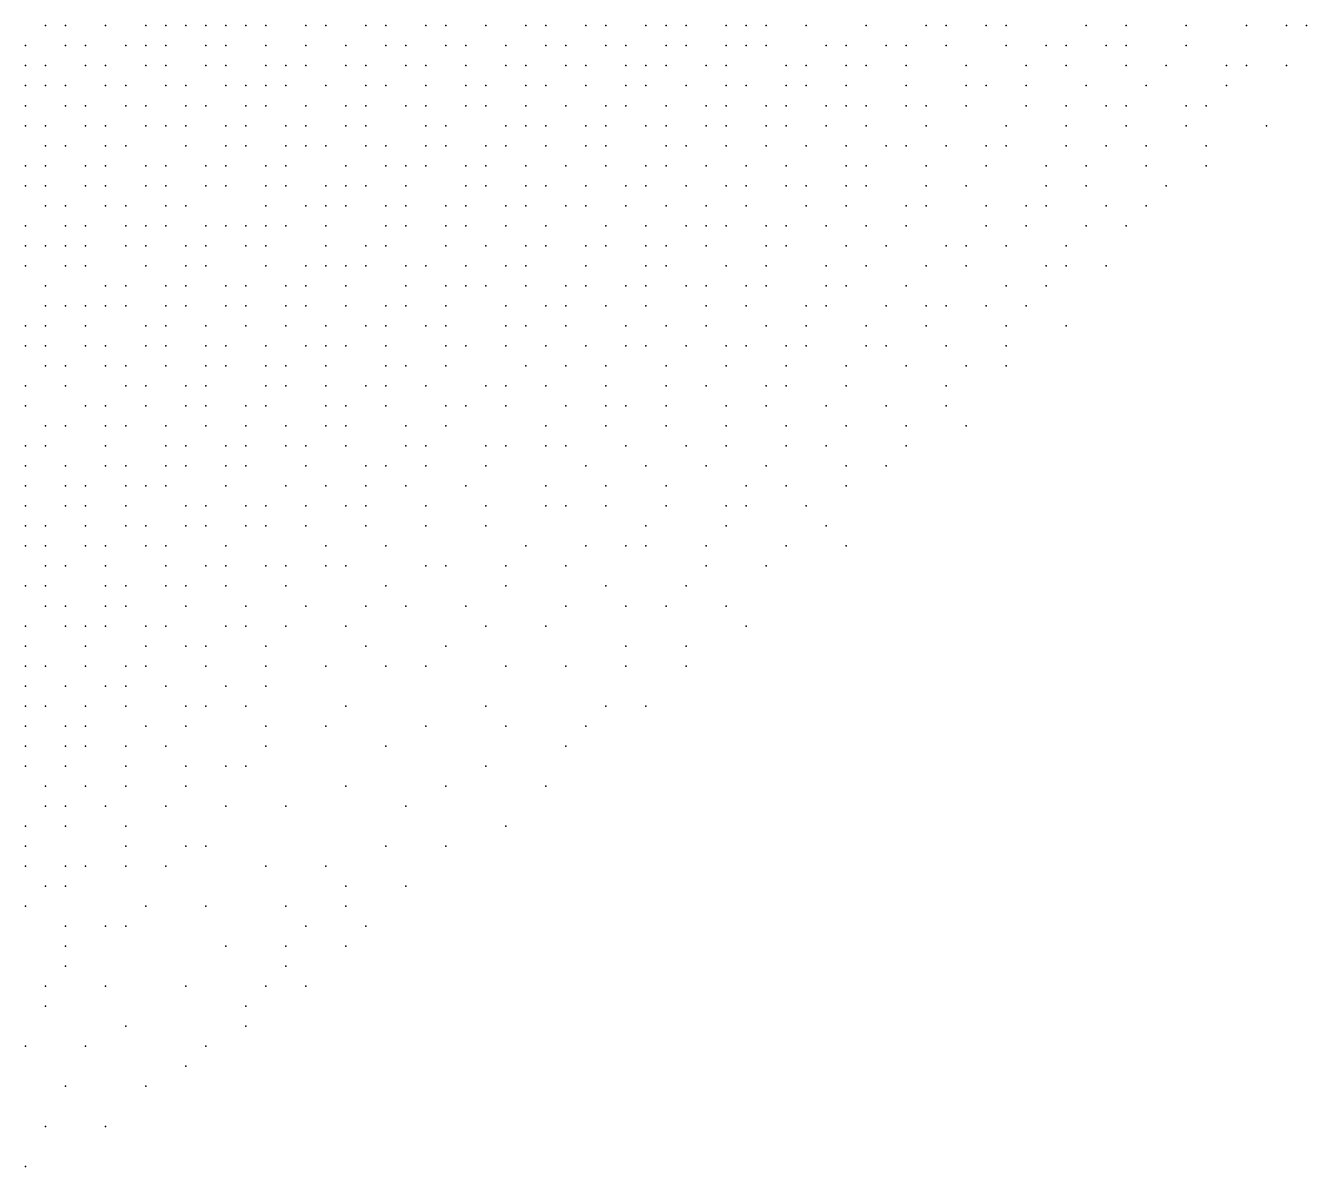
# Model space of a CAD drawing. Extents: x 429 to 793, y 817 to 1241.
# Drawn here: x 683.41 to 730.13, y 838.51 to 880.12 of the extents above; entities that cross this region are included whole.
import ezdxf

# ---------------------------------------------------------------- set-up
doc = ezdxf.new("R2010")
doc.units = 0

msp = doc.modelspace()

# ---------------------------------------------------------------- linework, layer by layer
for p in [(684.14, 880.12, 181.092), (684.87, 880.12, 181.05), (686.33, 880.12, 179.415), (687.79, 880.12, 177.79), (688.52, 880.12, 176.64), (689.25, 880.12, 175.94), (689.98, 880.12, 175.717), (690.71, 880.12, 174.795), (691.44, 880.12, 174.095), (692.17, 880.12, 172.835), (693.63, 880.12, 171.713), (694.36, 880.12, 170.67), (695.82, 880.12, 169.075), (696.55, 880.12, 168.518), (698.01, 880.12, 166.563), (698.74, 880.12, 165.662), (700.2, 880.12, 163.712), (701.66, 880.12, 162.105), (702.39, 880.12, 161.55), (703.85, 880.12, 159.443), (704.58, 880.12, 158.083), (706.04, 880.12, 155.837), (706.77, 880.12, 155.31), (707.5, 880.12, 154.49), (708.96, 880.12, 152.03), (709.69, 880.12, 151.2), (710.42, 880.12, 150.175), (711.88, 880.12, 147.12), (714.07, 880.12, 143.833), (716.26, 880.12, 139.285), (716.99, 880.12, 137.987), (718.45, 880.12, 135.49), (719.18, 880.12, 133.667), (722.1, 880.12, 126.793), (723.56, 880.12, 124.38), (725.75, 880.12, 118.78), (727.94, 880.12, 111.3), (729.4, 880.12, 104.777), (730.13, 880.12, 101.53), (683.41, 879.39, 181.725), (684.87, 879.39, 180.575), (685.6, 879.39, 179.52), (687.06, 879.39, 178.388), (687.79, 879.39, 177.283), (688.52, 879.39, 176.753), (689.98, 879.39, 175.24), (690.71, 879.39, 174.54), (692.17, 879.39, 172.918), (693.63, 879.39, 170.753), (695.09, 879.39, 169.633), (696.55, 879.39, 168.02), (697.28, 879.39, 166.955), (698.74, 879.39, 165.363), (699.47, 879.39, 164.468), (700.93, 879.39, 162.66), (702.39, 879.39, 160.88), (703.12, 879.39, 160.177), (704.58, 879.39, 157.42), (705.31, 879.39, 156.893), (706.77, 879.39, 154.627), (707.5, 879.39, 153.431), (708.96, 879.39, 151.723), (709.69, 879.39, 150.386), (710.42, 879.39, 148.805), (712.61, 879.39, 145.391), (713.34, 879.39, 143.914), (714.8, 879.39, 141.419), (715.53, 879.39, 139.827), (716.99, 879.39, 137.547), (719.18, 879.39, 132.971), (720.64, 879.39, 130.005), (721.37, 879.39, 128.537), (722.83, 879.39, 124.904), (723.56, 879.39, 123.45), (725.75, 879.39, 117.317), (683.41, 878.66, 181.26), (684.14, 878.66, 180.68), (685.6, 878.66, 179.405), (686.33, 878.66, 178.71), (687.79, 878.66, 177.372), (688.52, 878.66, 176.283), (689.98, 878.66, 174.65), (690.71, 878.66, 174.07), (692.17, 878.66, 172.44), (692.9, 878.66, 171.878), (693.63, 878.66, 170.818), (695.09, 878.66, 168.638), (695.82, 878.66, 168.08), (697.28, 878.66, 166.452), (698.01, 878.66, 165.908), (699.47, 878.66, 164.315), (700.93, 878.66, 162.36), (701.66, 878.66, 160.95), (703.12, 878.66, 159.508), (703.85, 878.66, 158.48), (705.31, 878.66, 156.034), (706.04, 878.66, 155.335), (706.77, 878.66, 154.468), (708.23, 878.66, 151.887), (708.96, 878.66, 151.2), (711.15, 878.66, 147.602), (711.88, 878.66, 145.073), (713.34, 878.66, 143.12), (714.07, 878.66, 142.324), (715.53, 878.66, 139.14), (717.72, 878.66, 135.33), (719.91, 878.66, 130.776), (721.37, 878.66, 127.127), (723.56, 878.66, 121.517), (725.02, 878.66, 118.39), (727.21, 878.66, 109.463), (727.94, 878.66, 107.537), (729.4, 878.66, 100.183), (683.41, 877.93, 181.37), (684.14, 877.93, 180.8), (684.87, 877.93, 179.87), (686.33, 877.93, 178.247), (687.06, 877.93, 177.462), (688.52, 877.93, 175.812), (689.25, 877.93, 175.23), (690.71, 877.93, 173.637), (691.44, 877.93, 173.076), (692.17, 877.93, 171.943), (692.9, 877.93, 171.733), (694.36, 877.93, 169.404), (695.82, 877.93, 168.14), (696.55, 877.93, 167.577), (698.01, 877.93, 164.897), (699.47, 877.93, 163.807), (700.2, 877.93, 162.755), (701.66, 877.93, 161.147), (702.39, 877.93, 160.245), (703.85, 877.93, 157.868), (705.31, 877.93, 155.348), (706.04, 877.93, 154.31), (707.5, 877.93, 152.563), (708.96, 877.93, 150.337), (709.69, 877.93, 149.14), (711.15, 877.93, 146.206), (711.88, 877.93, 145.703), (713.34, 877.93, 143.065), (715.53, 877.93, 137.733), (717.72, 877.93, 133.923), (718.45, 877.93, 132.65), (719.91, 877.93, 128.873), (722.1, 877.93, 125.133), (724.29, 877.93, 118.349), (727.21, 877.93, 108.525), (683.41, 877.2, 180.91), (684.87, 877.2, 179.757), (685.6, 877.2, 178.715), (687.06, 877.2, 177.553), (687.79, 877.2, 176.508), (689.25, 877.2, 175.342), (689.98, 877.2, 174.272), (691.44, 877.2, 172.588), (692.17, 877.2, 171.445), (693.63, 877.2, 169.822), (695.09, 877.2, 168.2), (695.82, 877.2, 167.637), (697.28, 877.2, 165.648), (698.01, 877.2, 165.442), (699.47, 877.2, 162.793), (700.2, 877.2, 162.248), (701.66, 877.2, 160.64), (703.12, 877.2, 158.495), (704.58, 877.2, 156.405), (705.31, 877.2, 155.36), (706.77, 877.2, 152.705), (708.23, 877.2, 151.18), (708.96, 877.2, 149.387), (710.42, 877.2, 147.038), (711.15, 877.2, 145.512), (712.61, 877.2, 143.01), (713.34, 877.2, 142.347), (714.07, 877.2, 141.02), (715.53, 877.2, 137.03), (716.26, 877.2, 136.428), (717.72, 877.2, 133.22), (719.91, 877.2, 129.39), (721.37, 877.2, 125.711), (722.83, 877.2, 121.264), (723.56, 877.2, 119.054), (725.75, 877.2, 112.075), (726.48, 877.2, 109.527), (683.41, 876.47, 180.45), (684.14, 876.47, 179.88), (685.6, 876.47, 178.255), (686.33, 876.47, 177.673), (687.79, 876.47, 176.377), (688.52, 876.47, 175.438), (689.25, 876.47, 174.724), (690.71, 876.47, 173.224), (691.44, 876.47, 172.625), (692.9, 876.47, 170.947), (693.63, 876.47, 169.887), (695.09, 876.47, 168.26), (695.82, 876.47, 167.487), (698.01, 876.47, 164.428), (698.74, 876.47, 163.883), (700.93, 876.47, 160.663), (701.66, 876.47, 159.585), (702.39, 876.47, 159.04), (703.85, 876.47, 156.927), (704.58, 876.47, 155.345), (706.04, 876.47, 153.433), (706.77, 876.47, 152.846), (708.23, 876.47, 150.34), (708.96, 876.47, 148.68), (710.42, 876.47, 146.518), (711.15, 876.47, 145.251), (712.61, 876.47, 142.955), (714.07, 876.47, 140.3), (716.26, 876.47, 135.617), (719.18, 876.47, 129.478), (721.37, 876.47, 124.238), (723.56, 876.47, 117.057), (725.75, 876.47, 110.199), (728.67, 876.47, 89.97), (684.14, 875.74, 179.99), (684.87, 875.74, 178.857), (686.33, 875.74, 177.733), (687.06, 875.74, 177.17), (689.25, 875.74, 174.237), (690.71, 875.74, 172.736), (691.44, 875.74, 172.128), (692.9, 875.74, 170.45), (693.63, 875.74, 169.899), (694.36, 875.74, 168.846), (695.82, 875.74, 167.19), (696.55, 875.74, 166.12), (698.01, 875.74, 163.92), (698.74, 875.74, 163.375), (700.2, 875.74, 161.587), (700.93, 875.74, 160.685), (702.39, 875.74, 157.995), (703.85, 875.74, 156.39), (704.58, 875.74, 155.33), (706.77, 875.74, 152.21), (707.5, 875.74, 150.453), (708.96, 875.74, 148.737), (710.42, 875.74, 146.196), (711.88, 875.74, 142.9), (713.34, 875.74, 140.476), (714.8, 875.74, 137.543), (715.53, 875.74, 136.227), (716.99, 875.74, 133.366), (718.45, 875.74, 130.286), (719.18, 875.74, 128.758), (721.37, 875.74, 123.292), (722.83, 875.74, 118.747), (724.29, 875.74, 113.805), (726.48, 875.74, 104.877), (683.41, 875.01, 180.56), (684.14, 875.01, 179.639), (685.6, 875.01, 178.375), (686.33, 875.01, 177.25), (687.79, 875.01, 176.11), (688.52, 875.01, 175.04), (689.98, 875.01, 173.523), (690.71, 875.01, 172.81), (692.17, 875.01, 170.902), (692.9, 875.01, 170.173), (695.09, 875.01, 167.25), (696.55, 875.01, 165.622), (697.28, 875.01, 165.05), (698.01, 875.01, 163.958), (699.47, 875.01, 161.775), (700.2, 875.01, 161.06), (701.66, 875.01, 159.085), (703.12, 875.01, 157.097), (704.58, 875.01, 154.978), (706.04, 875.01, 152.548), (706.77, 875.01, 151.12), (708.23, 875.01, 148.52), (709.69, 875.01, 146.97), (711.15, 875.01, 143.88), (713.34, 875.01, 139.47), (714.07, 875.01, 138.13), (716.26, 875.01, 134.173), (718.45, 875.01, 128.303), (720.64, 875.01, 123.095), (722.1, 875.01, 119.227), (724.29, 875.01, 112.023), (726.48, 875.01, 100.436), (683.41, 874.28, 180.077), (684.14, 874.28, 179.376), (685.6, 874.28, 177.893), (686.33, 874.28, 177.33), (687.79, 874.28, 175.62), (688.52, 874.28, 174.55), (689.98, 874.28, 173.39), (690.71, 874.28, 172.31), (692.17, 874.28, 170.625), (692.9, 874.28, 169.671), (694.36, 874.28, 167.815), (695.09, 874.28, 166.745), (695.82, 874.28, 166.381), (697.28, 874.28, 164.538), (699.47, 874.28, 161.798), (700.2, 874.28, 160.178), (701.66, 874.28, 158.908), (702.39, 874.28, 157.465), (703.85, 874.28, 154.788), (705.31, 874.28, 152.643), (706.04, 874.28, 151.095), (707.5, 874.28, 149.533), (708.96, 874.28, 146.92), (709.69, 874.28, 146.07), (711.15, 874.28, 142.755), (711.88, 874.28, 141.907), (713.34, 874.28, 138.645), (714.07, 874.28, 136.67), (716.26, 874.28, 132.7), (717.72, 874.28, 130.117), (720.64, 874.28, 122.963), (722.1, 874.28, 118.202), (725.02, 874.28, 106.19), (684.14, 873.55, 178.893), (684.87, 873.55, 178.674), (686.33, 873.55, 176.8), (687.06, 873.55, 175.72), (688.52, 873.55, 174.566), (689.25, 873.55, 173.502), (692.17, 873.55, 170.125), (693.63, 873.55, 168.44), (694.36, 873.55, 167.875), (695.09, 873.55, 166.783), (696.55, 873.55, 164.568), (697.28, 873.55, 164.01), (698.74, 873.55, 161.82), (699.47, 873.55, 161.273), (700.93, 873.55, 159.085), (701.66, 873.55, 158.005), (703.12, 873.55, 155.84), (703.85, 873.55, 154.747), (705.31, 873.55, 152.128), (706.77, 873.55, 150.103), (708.23, 873.55, 147.553), (709.69, 873.55, 144.952), (711.88, 873.55, 141.17), (713.34, 873.55, 137.257), (715.53, 873.55, 133.28), (716.26, 873.55, 131.953), (718.45, 873.55, 126.04), (719.91, 873.55, 122.7), (720.64, 873.55, 121.45), (722.83, 873.55, 114.123), (724.29, 873.55, 108.366), (683.41, 872.82, 179.712), (684.87, 872.82, 178.192), (685.6, 872.82, 177.49), (687.06, 872.82, 175.81), (687.79, 872.82, 174.857), (688.52, 872.82, 174.066), (689.98, 872.82, 172.39), (690.71, 872.82, 171.31), (691.44, 872.82, 170.717), (692.17, 872.82, 169.625), (692.9, 872.82, 169.069), (694.36, 872.82, 167.712), (696.55, 872.82, 164.598), (697.28, 872.82, 162.945), (698.74, 872.82, 162.012), (699.47, 872.82, 160.723), (700.93, 872.82, 158.543), (702.39, 872.82, 156.38), (704.58, 872.82, 153.137), (706.04, 872.82, 150.323), (707.5, 872.82, 148.52), (708.23, 872.82, 146.82), (708.96, 872.82, 145.577), (710.42, 872.82, 142.61), (711.15, 872.82, 141.691), (712.61, 872.82, 139.183), (714.07, 872.82, 135.981), (715.53, 872.82, 132.07), (718.45, 872.82, 126.57), (719.91, 872.82, 121.153), (722.1, 872.82, 114.583), (723.56, 872.82, 107.737), (683.41, 872.09, 179.245), (684.14, 872.09, 178.66), (684.87, 872.09, 178.075), (685.6, 872.09, 177.003), (687.06, 872.09, 175.31), (687.79, 872.09, 174.357), (689.25, 872.09, 173.05), (689.98, 872.09, 172.47), (691.44, 872.09, 170.81), (692.17, 872.09, 169.649), (694.36, 872.09, 166.823), (695.82, 872.09, 165.163), (696.55, 872.09, 164.07), (698.74, 872.09, 161.462), (700.2, 872.09, 159.083), (701.66, 872.09, 156.898), (702.39, 872.09, 155.795), (703.85, 872.09, 153.643), (704.58, 872.09, 152.585), (706.04, 872.09, 149.577), (706.77, 872.09, 149.074), (708.23, 872.09, 146.057), (710.42, 872.09, 141.84), (711.15, 872.09, 140.602), (713.34, 872.09, 136.343), (714.8, 872.09, 132.495), (716.99, 872.09, 127.623), (717.72, 872.09, 126.38), (719.18, 872.09, 122.3), (721.37, 872.09, 115.811), (683.41, 871.36, 179.268), (684.87, 871.36, 177.603), (685.6, 871.36, 176.515), (687.79, 871.36, 174.583), (689.25, 871.36, 173.066), (689.98, 871.36, 171.97), (692.17, 871.36, 169.697), (693.63, 871.36, 167.975), (694.36, 871.36, 166.865), (695.09, 871.36, 165.772), (695.82, 871.36, 164.645), (697.28, 871.36, 162.408), (698.01, 871.36, 161.845), (699.47, 871.36, 160.17), (700.93, 871.36, 157.805), (701.66, 871.36, 156.335), (703.85, 871.36, 152.522), (706.04, 871.36, 148.83), (706.77, 871.36, 148.327), (708.96, 871.36, 144.05), (710.42, 871.36, 141.07), (712.61, 871.36, 136.917), (714.07, 871.36, 134.103), (716.26, 871.36, 128.568), (717.72, 871.36, 124.777), (720.64, 871.36, 116.783), (721.37, 871.36, 114.005), (722.83, 871.36, 107.287), (684.14, 870.63, 178.233), (686.33, 870.63, 176.027), (687.06, 870.63, 174.822), (688.52, 870.63, 173.13), (689.25, 870.63, 172.388), (690.71, 870.63, 170.696), (691.44, 870.63, 169.954), (692.9, 870.63, 168.584), (693.63, 870.63, 166.925), (695.09, 870.63, 165.775), (697.28, 870.63, 161.857), (698.74, 870.63, 160.182), (699.47, 870.63, 159.052), (700.2, 870.63, 158.518), (701.66, 870.63, 155.945), (703.12, 870.63, 153.144), (703.85, 870.63, 152.833), (705.31, 870.63, 149.825), (706.04, 870.63, 149.111), (707.5, 870.63, 146.278), (708.23, 870.63, 145.022), (709.69, 870.63, 142.395), (710.42, 870.63, 140.365), (712.61, 870.63, 136.16), (713.34, 870.63, 134.768), (715.53, 870.63, 128.996), (719.18, 870.63, 120.356), (720.64, 870.63, 115.183), (684.14, 869.9, 178.323), (684.87, 869.9, 177.227), (685.6, 869.9, 176.628), (686.33, 869.9, 175.54), (687.06, 869.9, 174.954), (688.52, 869.9, 173.21), (689.25, 869.9, 172.603), (690.71, 869.9, 170.905), (691.44, 869.9, 169.792), (692.9, 869.9, 168.095), (693.63, 869.9, 166.75), (695.09, 869.9, 164.665), (696.55, 869.9, 162.982), (697.28, 869.9, 161.87), (698.74, 869.9, 160.174), (700.93, 869.9, 156.848), (702.39, 869.9, 154.332), (703.12, 869.9, 153.015), (704.58, 869.9, 150.323), (706.04, 869.9, 147.947), (708.23, 869.9, 143.827), (709.69, 869.9, 141.273), (711.88, 869.9, 137.065), (712.61, 869.9, 134.62), (714.8, 869.9, 130.6), (716.26, 869.9, 126.612), (716.99, 869.9, 125.028), (718.45, 869.9, 120.307), (719.91, 869.9, 114.83), (683.41, 869.17, 178.413), (684.14, 869.17, 177.85), (685.6, 869.17, 176.14), (687.79, 869.17, 173.845), (688.52, 869.17, 172.683), (689.98, 869.17, 170.962), (691.44, 869.17, 169.265), (692.9, 869.17, 167.54), (694.36, 869.17, 165.435), (695.82, 869.17, 162.995), (696.55, 869.17, 162.432), (698.01, 869.17, 160.727), (698.74, 869.17, 159.59), (700.93, 869.17, 156.256), (701.66, 869.17, 155.15), (703.12, 869.17, 151.855), (705.31, 869.17, 148.07), (706.77, 869.17, 146.5), (708.23, 869.17, 143.26), (710.42, 869.17, 138.812), (711.88, 869.17, 135.515), (714.07, 869.17, 130.23), (716.26, 869.17, 125.605), (719.18, 869.17, 115.568), (721.37, 869.17, 103.802), (683.41, 868.44, 178.657), (684.14, 868.44, 177.94), (685.6, 868.44, 176.217), (686.33, 868.44, 175.243), (687.79, 868.44, 173.322), (688.52, 868.44, 172.155), (689.98, 868.44, 170.441), (690.71, 868.44, 169.862), (692.17, 868.44, 168.122), (693.63, 868.44, 166.4), (694.36, 868.44, 165.26), (695.09, 868.44, 164.12), (696.55, 868.44, 162.235), (698.74, 868.44, 159.022), (699.47, 868.44, 157.902), (700.93, 868.44, 155.661), (702.39, 868.44, 153.47), (703.85, 868.44, 150.143), (705.31, 868.44, 147.97), (706.04, 868.44, 146.38), (707.5, 868.44, 143.145), (708.96, 868.44, 141.38), (709.69, 868.44, 138.875), (711.15, 868.44, 135.952), (711.88, 868.44, 134.725), (714.07, 868.44, 129.424), (714.8, 868.44, 128.233), (716.99, 868.44, 121.28), (719.18, 868.44, 113.68), (684.14, 867.71, 177.423), (684.87, 867.71, 176.818), (686.33, 867.71, 174.721), (687.06, 867.71, 174.495), (688.52, 867.71, 172.763), (689.98, 867.71, 169.886), (690.71, 867.71, 169.307), (692.17, 867.71, 167.565), (692.9, 867.71, 166.425), (694.36, 867.71, 164.702), (696.55, 867.71, 161.84), (697.28, 867.71, 160.897), (698.74, 867.71, 158.455), (701.66, 867.71, 153.41), (703.12, 867.71, 150.645), (704.58, 867.71, 148.46), (706.77, 867.71, 144.11), (708.96, 867.71, 139.78), (711.15, 867.71, 134.96), (713.34, 867.71, 130.038), (715.53, 867.71, 124.2), (717.72, 867.71, 117.553), (719.18, 867.71, 111.213), (683.41, 866.98, 178.043), (684.87, 866.98, 176.3), (687.06, 866.98, 173.972), (687.79, 866.98, 172.842), (689.25, 866.98, 171.46), (689.98, 866.98, 170.465), (692.17, 866.98, 167.595), (692.9, 866.98, 166.45), (694.36, 866.98, 164.698), (695.82, 866.98, 161.81), (696.55, 866.98, 161.255), (698.01, 866.98, 158.96), (700.2, 866.98, 155.565), (700.93, 866.98, 154.45), (702.39, 866.98, 151.68), (704.58, 866.98, 147.24), (706.77, 866.98, 143.497), (708.23, 866.98, 140.25), (710.42, 866.98, 136.04), (711.15, 866.98, 133.34), (713.34, 866.98, 129.228), (716.99, 866.98, 118.027), (683.41, 866.25, 178.104), (685.6, 866.25, 175.177), (686.33, 866.25, 174.055), (687.79, 866.25, 172.675), (689.25, 866.25, 170.905), (689.98, 866.25, 170.13), (691.44, 866.25, 168.182), (692.17, 866.25, 167.037), (694.36, 866.25, 164.108), (695.09, 866.25, 162.943), (696.55, 866.25, 160.67), (698.74, 866.25, 157.212), (699.47, 866.25, 155.518), (700.93, 866.25, 153.845), (703.12, 866.25, 149.58), (704.58, 866.25, 146.91), (705.31, 866.25, 145.542), (706.77, 866.25, 142.273), (708.96, 866.25, 138.167), (710.42, 866.25, 134.008), (712.61, 866.25, 129.858), (714.8, 866.25, 123.337), (716.99, 866.25, 116.367), (684.14, 865.52, 177.008), (684.87, 865.52, 176.387), (686.33, 865.52, 174.66), (687.06, 865.52, 173.503), (688.52, 865.52, 171.732), (689.98, 865.52, 169.575), (691.44, 865.52, 167.82), (692.9, 865.52, 165.27), (694.36, 865.52, 163.52), (695.09, 865.52, 162.357), (697.28, 865.52, 158.902), (698.74, 865.52, 156.613), (702.39, 865.52, 150.362), (704.58, 865.52, 145.902), (706.77, 865.52, 141.66), (708.96, 865.52, 136.533), (711.15, 865.52, 131.102), (713.34, 865.52, 126.16), (715.53, 865.52, 119.245), (717.72, 865.52, 109.59), (683.41, 864.79, 177.628), (684.14, 864.79, 176.49), (686.33, 864.79, 174.128), (688.52, 864.79, 171.177), (689.25, 864.79, 170.57), (690.71, 864.79, 168.8), (691.44, 864.79, 167.23), (692.9, 864.79, 165.465), (693.63, 864.79, 164.098), (695.09, 864.79, 162.142), (697.28, 864.79, 158.303), (698.01, 864.79, 157.312), (700.2, 864.79, 153.652), (700.93, 864.79, 151.992), (702.39, 864.79, 149.712), (703.12, 864.79, 147.49), (705.31, 864.79, 143.685), (707.5, 864.79, 139.34), (708.96, 864.79, 135.707), (711.15, 864.79, 130.275), (712.61, 864.79, 126.537), (715.53, 864.79, 116.37), (683.41, 864.06, 177.11), (684.87, 864.06, 175.435), (686.33, 864.06, 173.576), (687.06, 864.06, 172.392), (688.52, 864.06, 170.622), (689.25, 864.06, 170.02), (690.71, 864.06, 168.205), (691.44, 864.06, 167.027), (693.63, 864.06, 163.297), (695.82, 864.06, 159.943), (696.55, 864.06, 159.387), (698.01, 864.06, 156.682), (700.2, 864.06, 153.035), (703.85, 864.06, 146.303), (706.04, 864.06, 141.32), (708.23, 864.06, 135.32), (710.42, 864.06, 131.105), (713.34, 864.06, 123.658), (714.8, 864.06, 117.09), (683.41, 863.33, 177.01), (684.87, 863.33, 174.765), (685.6, 863.33, 174.171), (687.06, 863.33, 171.837), (687.79, 863.33, 171.437), (688.52, 863.33, 170.625), (690.71, 863.33, 167.015), (692.9, 863.33, 164.673), (694.36, 863.33, 161.71), (695.82, 863.33, 159.33), (697.28, 863.33, 157.615), (699.47, 863.33, 153.57), (702.39, 863.33, 147.605), (704.58, 863.33, 144.005), (706.77, 863.33, 139.195), (709.69, 863.33, 131.517), (711.15, 863.33, 127.336), (713.34, 863.33, 120.297), (683.41, 862.6, 176.849), (684.87, 862.6, 175), (685.6, 862.6, 174.212), (687.06, 862.6, 172.445), (689.25, 862.6, 168.83), (689.98, 862.6, 167.622), (691.44, 862.6, 165.837), (692.17, 862.6, 165.236), (693.63, 862.6, 162.85), (695.09, 862.6, 160.47), (695.82, 862.6, 159.266), (698.01, 862.6, 155.812), (700.2, 862.6, 151.5), (702.39, 862.6, 146.967), (703.12, 862.6, 145.43), (704.58, 862.6, 142.508), (706.77, 862.6, 137.508), (708.96, 862.6, 132.35), (709.69, 862.6, 129.825), (711.88, 862.6, 124.383), (683.41, 861.87, 176.411), (684.14, 861.87, 175.348), (685.6, 861.87, 173.66), (687.06, 861.87, 171.85), (687.79, 861.87, 171.048), (689.25, 861.87, 168.84), (689.98, 861.87, 168.23), (691.44, 861.87, 165.79), (692.17, 861.87, 164.606), (693.63, 861.87, 162.23), (695.82, 861.87, 158.612), (698.01, 861.87, 154.536), (700.2, 861.87, 150.455), (706.04, 861.87, 138.163), (708.96, 861.87, 130.63), (712.61, 861.87, 119.737), (683.41, 861.14, 175.973), (684.14, 861.14, 174.91), (685.6, 861.14, 173.672), (686.33, 861.14, 172.057), (687.79, 861.14, 170.453), (688.52, 861.14, 169.652), (690.71, 861.14, 165.985), (694.36, 861.14, 160.374), (696.55, 861.14, 156.78), (701.66, 861.14, 146.37), (703.85, 861.14, 141.9), (705.31, 861.14, 137.952), (706.04, 861.14, 136.284), (708.23, 861.14, 131.045), (711.15, 861.14, 122.603), (713.34, 861.14, 112.603), (684.14, 860.41, 175.165), (684.87, 860.41, 174.181), (686.33, 860.41, 172.445), (688.52, 860.41, 168.85), (689.98, 860.41, 167.2), (690.71, 860.41, 166.18), (692.17, 860.41, 163.938), (692.9, 860.41, 162.755), (694.36, 860.41, 159.724), (695.09, 860.41, 159.138), (698.01, 860.41, 153.205), (698.74, 860.41, 152.03), (700.93, 860.41, 147.31), (703.12, 860.41, 142.82), (708.23, 860.41, 128.884), (710.42, 860.41, 122.103), (683.41, 859.68, 175.674), (684.14, 859.68, 174.679), (686.33, 859.68, 171.837), (687.06, 859.68, 170.635), (688.52, 859.68, 168.8), (689.25, 859.68, 166.97), (690.71, 859.68, 165.55), (692.9, 859.68, 162.105), (696.55, 859.68, 155.45), (700.93, 859.68, 145.97), (704.58, 859.68, 137.956), (707.5, 859.68, 129.722), (684.14, 858.95, 174.69), (684.87, 858.95, 173.087), (686.33, 858.95, 171.23), (687.06, 858.95, 170.618), (689.25, 858.95, 167.565), (691.44, 858.95, 163.84), (693.63, 858.95, 160.232), (695.82, 858.95, 155.75), (697.28, 858.95, 153.598), (699.47, 858.95, 148.825), (703.12, 858.95, 140.84), (705.31, 858.95, 134.886), (706.77, 858.95, 130.54), (708.96, 858.95, 123.003), (683.41, 858.22, 175.399), (684.87, 858.22, 172.48), (685.6, 858.22, 172.117), (686.33, 858.22, 171.311), (687.79, 858.22, 168.75), (688.52, 858.22, 167.515), (690.71, 858.22, 164.45), (691.44, 858.22, 163.163), (692.9, 858.22, 160.13), (695.09, 858.22, 155.885), (700.2, 858.22, 145.115), (702.39, 858.22, 140.62), (709.69, 858.22, 115.91), (683.41, 857.49, 174.829), (685.6, 857.49, 171.472), (687.79, 857.49, 168.717), (689.25, 857.49, 166.28), (689.98, 857.49, 165), (692.17, 857.49, 161.25), (695.82, 857.49, 154.562), (698.74, 857.49, 147.95), (705.31, 857.49, 131.91), (707.5, 857.49, 123.504), (683.41, 856.76, 174.348), (684.14, 856.76, 173.73), (685.6, 856.76, 170.827), (687.06, 856.76, 169.295), (687.79, 856.76, 168.057), (689.98, 856.76, 164.33), (692.17, 856.76, 160.555), (694.36, 856.76, 156.29), (696.55, 856.76, 151.35), (698.01, 856.76, 149.002), (700.93, 856.76, 141.94), (703.12, 856.76, 135.616), (705.31, 856.76, 129.52), (707.5, 856.76, 120.368), (683.41, 856.03, 174.212), (684.87, 856.03, 172.198), (686.33, 856.03, 170.101), (687.06, 856.03, 168.65), (688.52, 856.03, 165.953), (690.71, 856.03, 162.425), (692.17, 856.03, 159.86), (683.41, 855.3, 173.7), (684.14, 855.3, 172.182), (685.6, 855.3, 170.666), (687.06, 855.3, 167.965), (689.25, 855.3, 164.863), (689.98, 855.3, 163.013), (691.44, 855.3, 160.875), (695.09, 855.3, 153.617), (700.2, 855.3, 141.418), (704.58, 855.3, 127.17), (706.04, 855.3, 120.788), (683.41, 854.57, 173.178), (684.87, 854.57, 170.65), (685.6, 854.57, 170.15), (687.79, 854.57, 166.018), (689.25, 854.57, 164.178), (692.17, 854.57, 158.47), (694.36, 854.57, 153.45), (698.01, 854.57, 145.37), (700.93, 854.57, 136.67), (703.85, 854.57, 127.938), (683.41, 853.84, 172.662), (684.87, 853.84, 170.639), (685.6, 853.84, 169.559), (687.06, 853.84, 166.595), (688.52, 853.84, 164.755), (692.17, 853.84, 157.745), (696.55, 853.84, 147.085), (703.12, 853.84, 128.325), (683.41, 853.11, 172.146), (684.87, 853.11, 170.582), (687.06, 853.11, 167.075), (689.25, 853.11, 162.755), (690.71, 853.11, 159.505), (691.44, 853.11, 158.24), (700.2, 853.11, 136.578), (684.14, 852.38, 170.969), (685.6, 852.38, 168.423), (687.06, 852.38, 166.39), (689.25, 852.38, 162.048), (695.09, 852.38, 148.045), (698.74, 852.38, 138.36), (702.39, 852.38, 125.88), (684.14, 851.65, 170.401), (684.87, 851.65, 168.878), (686.33, 851.65, 166.395), (688.52, 851.65, 163.233), (690.71, 851.65, 158.01), (692.9, 851.65, 152.805), (697.28, 851.65, 141.14), (683.41, 850.92, 170.928), (684.87, 850.92, 168.31), (687.06, 850.92, 164.642), (700.93, 850.92, 126.56), (683.41, 850.19, 170.348), (687.06, 850.19, 163.927), (689.25, 850.19, 159.537), (689.98, 850.19, 157.78), (696.55, 850.19, 139.348), (698.74, 850.19, 132.742), (683.41, 849.46, 169.768), (684.87, 849.46, 166.552), (685.6, 849.46, 166.086), (687.06, 849.46, 162.736), (688.52, 849.46, 159.647), (692.17, 849.46, 151.045), (694.36, 849.46, 144.122), (684.14, 848.73, 168.074), (684.87, 848.73, 165.966), (695.09, 848.73, 141.385), (697.28, 848.73, 132.97), (683.41, 848, 168.521), (687.79, 848, 159.98), (689.98, 848, 154.71), (692.9, 848, 145.495), (695.09, 848, 138.35), (684.87, 847.27, 165.379), (686.33, 847.27, 161.115), (687.06, 847.27, 160.434), (693.63, 847.27, 141.51), (695.82, 847.27, 133.298), (684.87, 846.54, 163.814), (690.71, 846.54, 148.965), (692.9, 846.54, 141.222), (695.09, 846.54, 133.002), (684.87, 845.81, 163.031), (692.9, 845.81, 139.605), (684.14, 845.08, 163.792), (686.33, 845.08, 157.692), (689.25, 845.08, 149.113), (692.17, 845.08, 139.245), (693.63, 845.08, 132.253), (684.14, 844.35, 162.554), (691.44, 844.35, 139.658), (687.06, 843.62, 152.71), (691.44, 843.62, 136.11), (683.41, 842.89, 162.194), (685.6, 842.89, 156.007), (689.98, 842.89, 139.683), (689.25, 842.16, 139.295), (684.87, 841.43, 154.352), (687.79, 841.43, 143.025), (684.14, 839.97, 152.15), (686.33, 839.97, 143.062), (683.41, 838.51, 148.68)]:
    msp.add_point(p)

doc.saveas('drawing.dxf')
